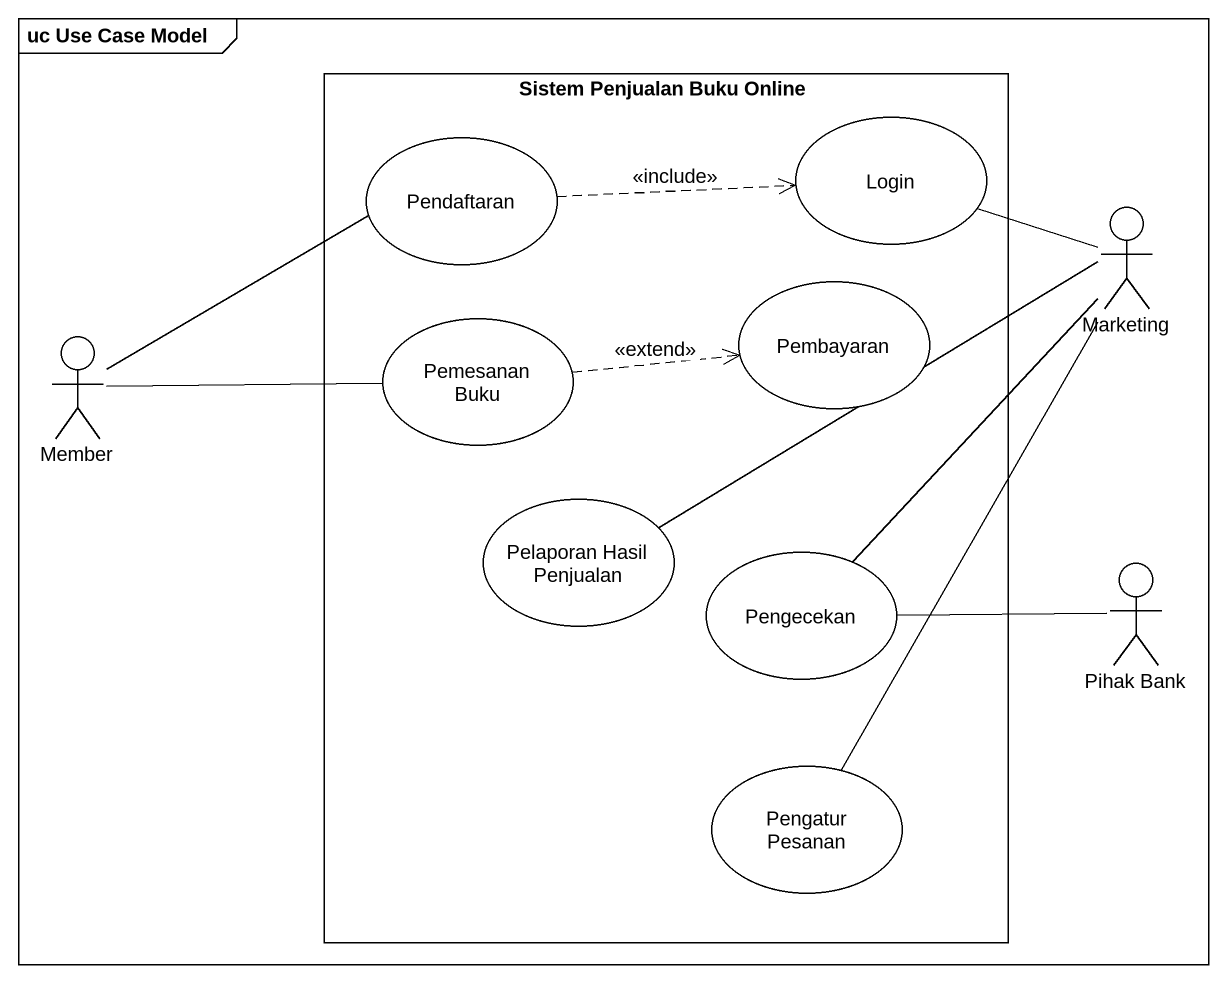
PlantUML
@startuml
mainframe uc Use Case Model
rectangle "Sistem Penjualan Buku Online" as Sistem_Penjualan_Buku_Online {
  usecase Pendaftaran
  usecase Login
  usecase "Pemesanan Buku" as Pemesanan_Buku
  usecase Pembayaran
  usecase "Pelaporan Hasil Penjualan" as Pelaporan_Hasil_Penjualan
  usecase Pengecekan
  usecase "Pengatur Pesanan" as Pengatur_Pesanan
}
actor Marketing
actor Member
actor "Pihak Bank" as Pihak_Bank
Pendaftaran .right.> Login : <<include>>
Marketing -left- Login
Marketing -left- Pelaporan_Hasil_Penjualan
Marketing -- Pengecekan
Marketing -- Pengatur_Pesanan
Pemesanan_Buku .right.> Pembayaran : <<extend>>
Member -right- Pendaftaran
Member -right- Pemesanan_Buku
Pihak_Bank -left- Pengecekan
@enduml
